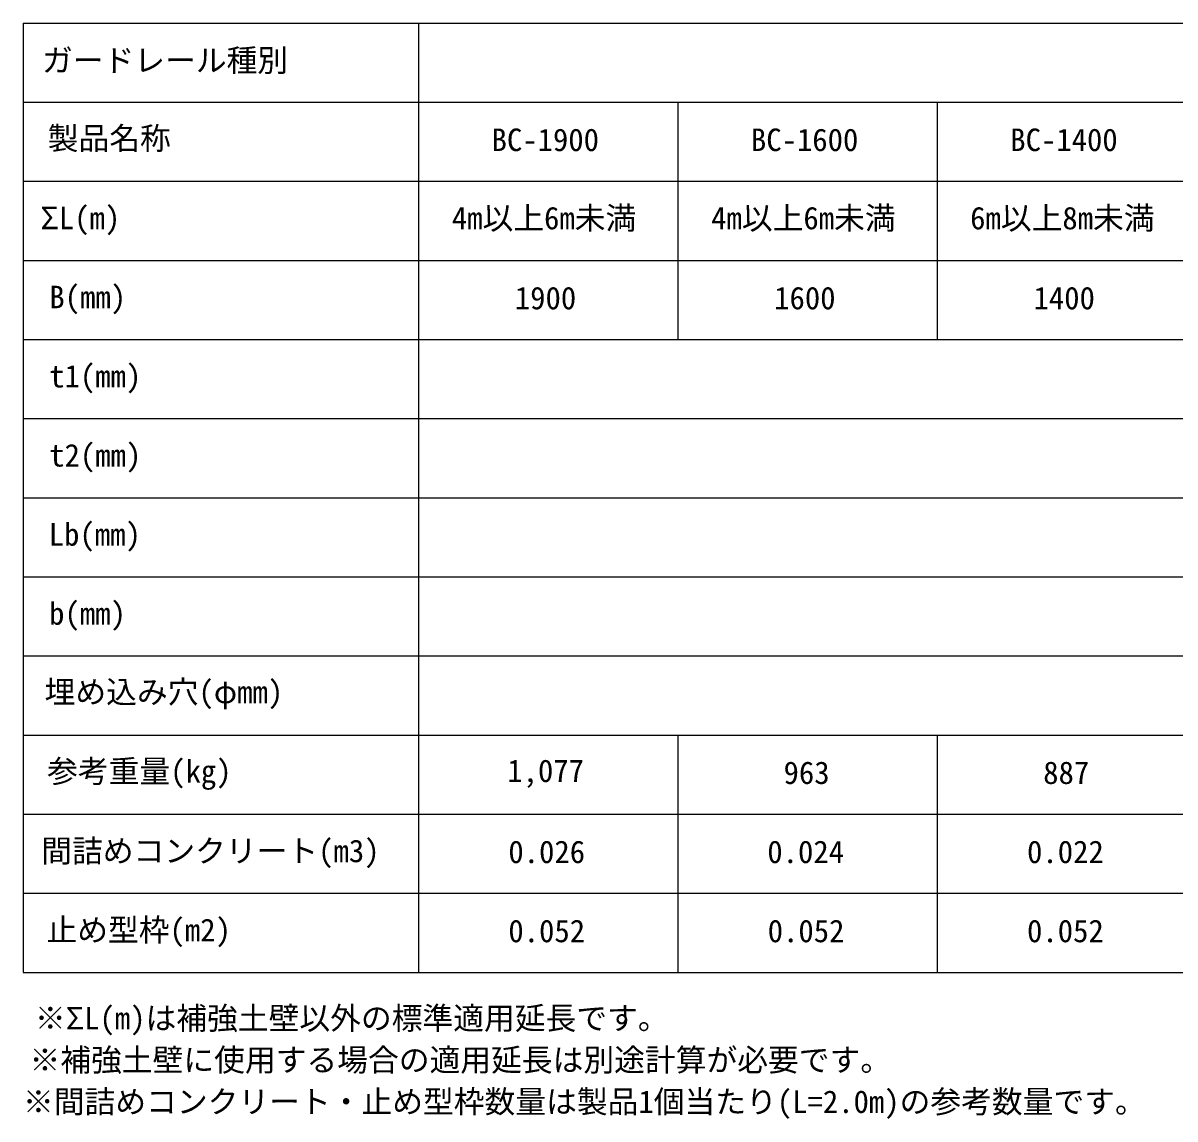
# Model space of a CAD drawing. Units: millimetres, scale not verified. Extents: x 200 to 14874, y -4012 to 5740.
# Drawn here: x 6304 to 8924, y -4012 to -1518 of the extents above; entities that cross this region are included whole.
import ezdxf
from ezdxf.enums import TextEntityAlignment as Align

# ---------------------------------------------------------------- set-up
doc = ezdxf.new("R2010")
doc.units = ezdxf.units.MM
doc.header["$LTSCALE"] = 20
doc.layers.add('0-2ﾚｲﾔ', color=7, linetype='Continuous', lineweight=25)
doc.styles.add('ＭＳ ゴシック', font='')
doc.styles.get('ＭＳ ゴシック').set_extended_font_data('MS Gothic')

msp = doc.modelspace()

# ---------------------------------------------------------------- linework, layer by layer
at = {"layer": '0-2ﾚｲﾔ', "color": 3}
for p, q in [((6303.73, -1518.04), (6303.73, -3678.04)), ((6303.73, -1518.04), (14873.73, -1518.04)), ((7203.73, -1518.04), (7203.73, -3678.04)), ((6303.73, -1698.04), (14873.73, -1698.04)), ((7793.73, -1698.04), (7793.73, -2238.04)), ((8383.73, -1698.04), (8383.73, -2238.04)), ((6303.73, -1878.04), (14873.73, -1878.04)), ((6303.73, -2058.04), (14873.73, -2058.04)), ((6303.73, -2238.04), (14873.73, -2238.04)), ((6303.73, -2418.04), (14873.73, -2418.04)), ((6303.73, -2598.04), (14873.73, -2598.04)), ((6303.73, -2778.04), (14873.73, -2778.04)), ((6303.73, -2958.04), (14873.73, -2958.04)), ((6303.73, -3138.04), (14873.73, -3138.04)), ((7793.73, -3138.04), (7793.73, -3678.04)), ((8383.73, -3138.04), (8383.73, -3678.04)), ((6303.73, -3318.04), (14873.73, -3318.04)), ((6303.73, -3498.04), (14873.73, -3498.04)), ((6303.73, -3678.04), (14873.73, -3678.04))]:
    msp.add_line(p, q, dxfattribs=at)

# ---------------------------------------------------------------- texts
at = {"layer": '0-2ﾚｲﾔ', "style": 'ＭＳ ゴシック'}
for s, p in [('ガードレール種別', (6346.85, -1643.91)), ('製品名称', (6359.84, -1821.44)), ('BC-1900', (7369.66, -1824.79)), ('BC-1600', (7959.66, -1824.79)), ('BC-1400', (8549.66, -1824.79)), ('ΣL(m)', (6343.26, -2002.5)), ('4m以上6m未満', (7279.23, -2002.82)), ('4m以上6m未満', (7869.23, -2002.82)), ('6m以上8m未満', (8458.38, -2002.82)), ('B(mm)', (6363.52, -2182.5)), ('1900', (7422.53, -2184.79)), ('1600', (8012.53, -2184.79)), ('1400', (8602.53, -2184.79)), ('t1(mm)', (6363.35, -2362.5)), ('t2(mm)', (6363.35, -2542.5)), ('Lb(mm)', (6362.3, -2722.5)), ('b(mm)', (6363.17, -2902.5)), ('埋め込み穴(φmm)', (6352.84, -3080.91)), ('参考重量(kg)', (6358.46, -3261.44)), ('1,077', (7405.38, -3260.38)), ('963', (8033.92, -3264.79)), ('887', (8624.62, -3264.79)), ('間詰めコンクリート(m3)', (6345.12, -3442.67)), ('0.026', (7407.84, -3444.79)), ('0.024', (7996.96, -3444.79)), ('0.022', (8587.84, -3444.79)), ('止め型枠(m2)', (6357.05, -3622.5)), ('0.052', (7407.84, -3624.79)), ('0.052', (7997.84, -3624.79)), ('0.052', (8587.84, -3624.79)), ('※ΣL(m)は補強土壁以外の標準適用延長です。', (6330.8, -3823.24)), ('※補強土壁に使用する場合の適用延長は別途計算が必要です。', (6318.55, -3918.24)), ('※間詰めコンクリート・止め型枠数量は製品1個当たり(L=2.0m)の参考数量です。', (6303.67, -4013.24))]:
    msp.add_text(s, height=51.32, dxfattribs=at).set_placement(p, align=Align.BOTTOM_LEFT)

doc.saveas('drawing.dxf')
